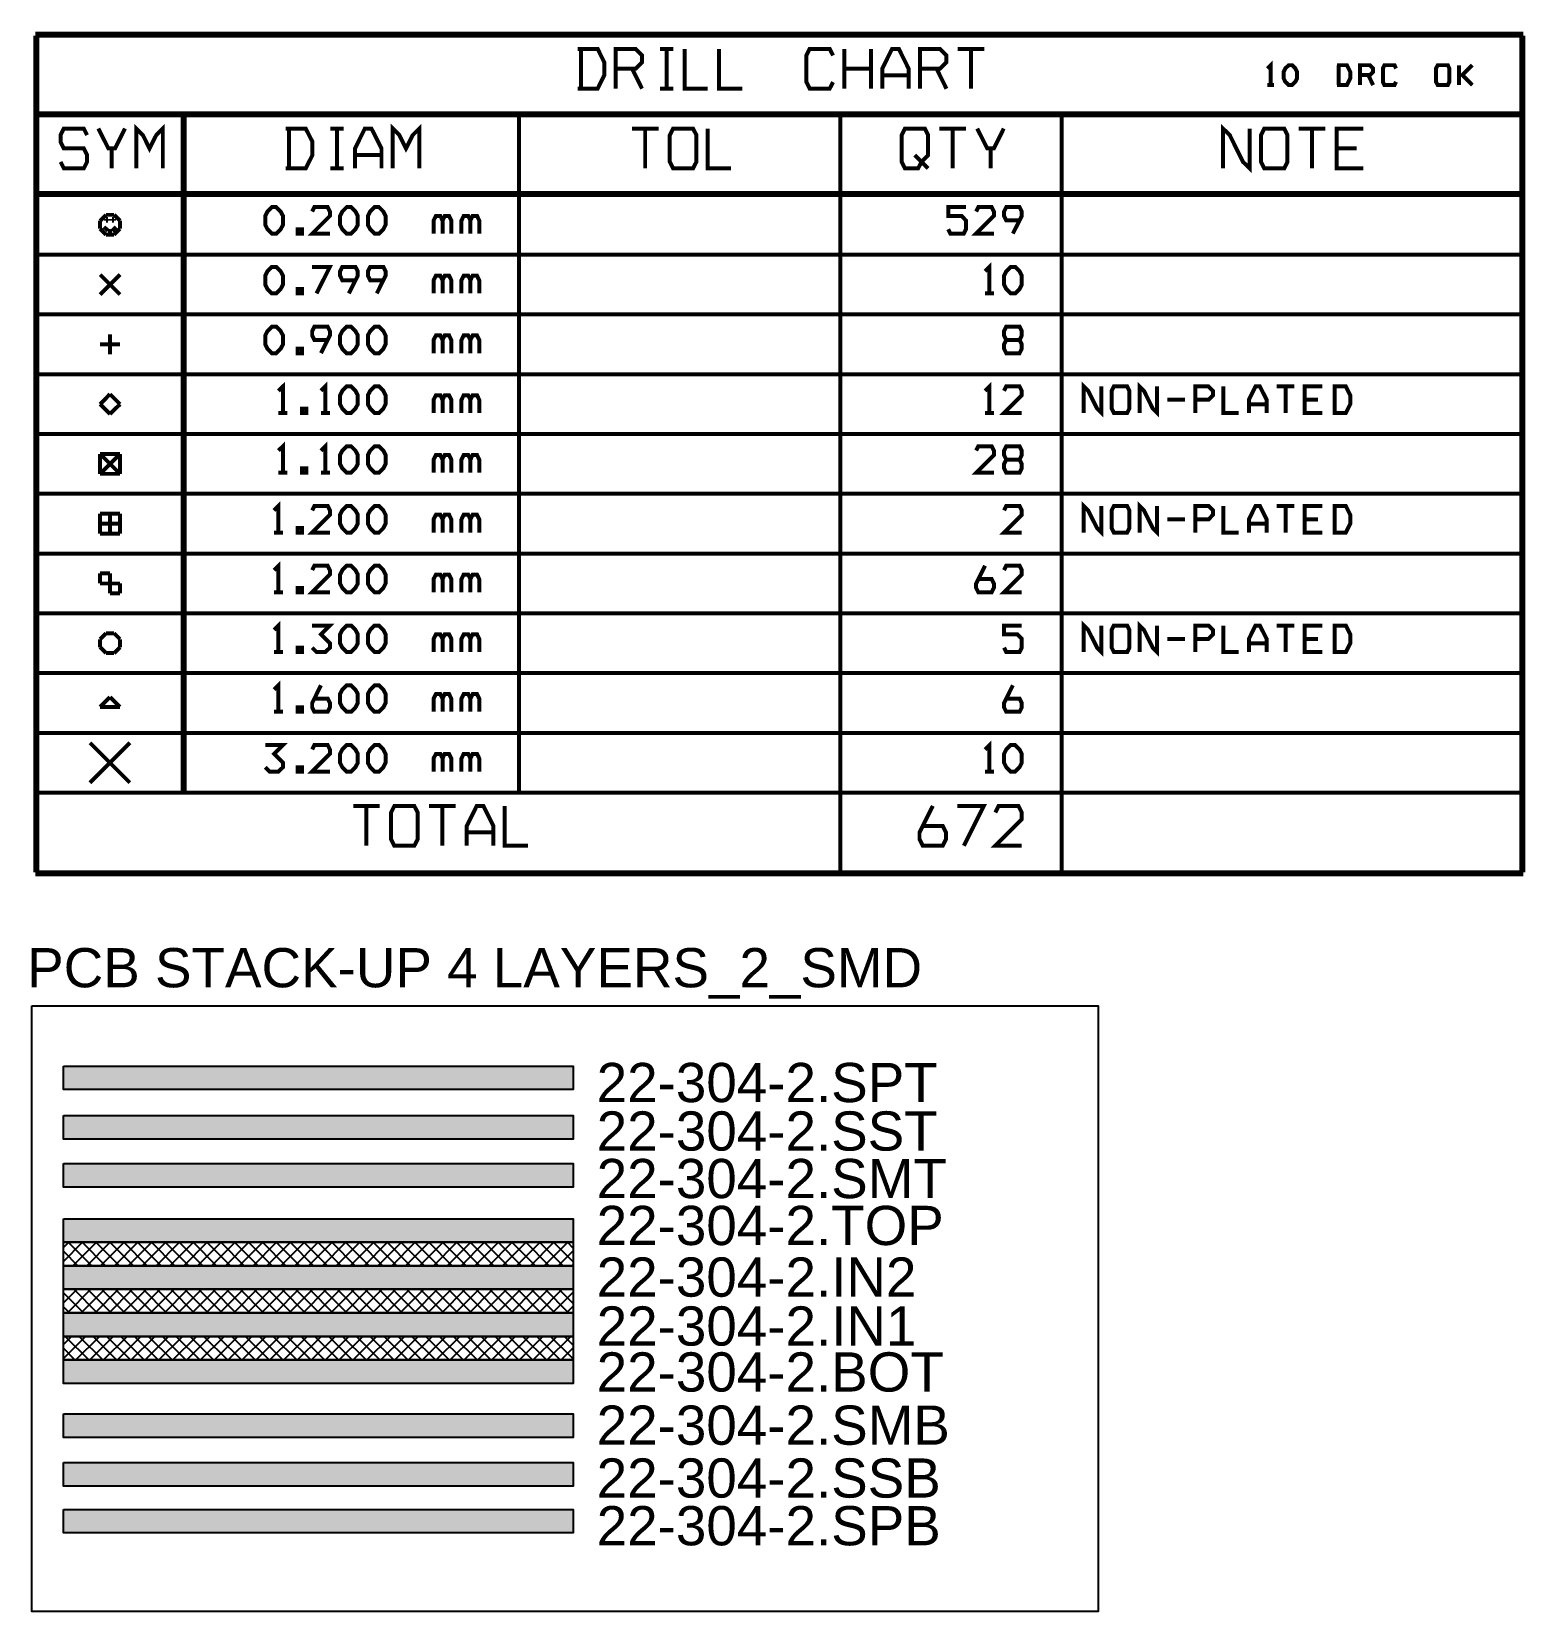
# Model space of a CAD drawing. Extents: x 980 to 1163, y 595 to 881.
# Drawn here: x 1068.2 to 1163.5, y 594.6 to 695.3 of the extents above; entities that cross this region are included whole.
import ezdxf

# ---------------------------------------------------------------- set-up
doc = ezdxf.new("R2010")
doc.units = 0
doc.header["$LTSCALE"] = 10
doc.header["$MEASUREMENT"] = 0
doc.layers.add('22-304-2_DRD', color=7, linetype='CONTINUOUS')
doc.layers.add('OGGETTO', color=7, linetype='CONTINUOUS')
doc.styles.add('STILE25', font='arial.ttf', dxfattribs={"width": 1.2, "height": 2.5})

msp = doc.modelspace()

# ---------------------------------------------------------------- hatches: boundary and pattern name
at = {"layer": 'OGGETTO'}
for points in [[(1070.25, 629.33), (1070.25, 627.83), (1102.75, 627.83), (1102.75, 629.33)], [(1070.25, 601.07), (1070.25, 599.57), (1102.75, 599.57), (1102.75, 601.07)]]:
    msp.add_hatch(color=6, dxfattribs=at).paths.add_polyline_path(points)
h = msp.add_hatch(color=7, dxfattribs=at)
h.dxf.hatch_style = 1
h.paths.add_polyline_path([(1102.75, 624.68), (1102.75, 626.18), (1070.25, 626.18), (1070.25, 624.68)])
h = msp.add_hatch(color=3, dxfattribs=at)
h.dxf.hatch_style = 1
h.paths.add_polyline_path([(1102.75, 621.62), (1102.75, 623.12), (1070.25, 623.12), (1070.25, 621.62)])
h.paths.add_polyline_path([(1102.75, 605.66), (1102.75, 607.16), (1070.25, 607.16), (1070.25, 605.66)])
h = msp.add_hatch(color=1, dxfattribs=at)
h.dxf.hatch_style = 1
h.paths.add_polyline_path([(1102.75, 619.6), (1070.25, 619.6), (1070.25, 618.1), (1102.75, 618.1)])
h.paths.add_polyline_path([(1102.75, 616.6), (1070.25, 616.6), (1070.25, 615.1), (1102.75, 615.1)])
h.paths.add_polyline_path([(1102.75, 613.6), (1070.25, 613.6), (1070.25, 612.1), (1102.75, 612.1)])
h.paths.add_polyline_path([(1102.75, 610.6), (1070.25, 610.6), (1070.25, 609.1), (1102.75, 609.1)])
h = msp.add_hatch(dxfattribs=at)
h.set_pattern_fill('ANSI37', color=256, scale=5, style=0)
h.set_pattern_definition([(45, (935.3385, 359.1083), (-0.4419417, 0.4419417), []), (135, (935.3385, 359.1083), (-0.4419417, -0.4419417), [])])
h.paths.add_polyline_path([(1070.25, 618.1), (1070.25, 616.6), (1102.75, 616.6), (1102.75, 618.1)])
h.paths.add_polyline_path([(1070.25, 615.1), (1070.25, 613.6), (1102.75, 613.6), (1102.75, 615.1)])
h.paths.add_polyline_path([(1102.75, 610.6), (1102.75, 612.1), (1070.25, 612.1), (1070.25, 610.6)])
h = msp.add_hatch(color=7, dxfattribs=at)
h.dxf.hatch_style = 1
h.paths.add_polyline_path([(1102.75, 602.56), (1102.75, 604.06), (1070.25, 604.06), (1070.25, 602.56)])

# ---------------------------------------------------------------- linework, layer by layer
at = {"layer": '22-304-2_DRD', "const_width": 0.254}
for points in [[(1163.33, 695.14), (1068.46, 695.14)], [(1068.46, 641.68), (1068.46, 695.02)], [(1163.2, 695.02), (1068.59, 695.02)], [(1068.59, 641.68), (1068.59, 695.02)], [(1163.2, 641.68), (1163.2, 695.02)], [(1163.33, 641.68), (1163.33, 695.02)], [(1103.04, 691.63), (1104.31, 691.63), (1104.73, 692.48), (1104.73, 693.32), (1104.31, 694.17), (1103.04, 694.17)], [(1103.25, 691.63), (1103.25, 694.17)], [(1105.45, 692.9), (1106.72, 692.9), (1107.14, 693.32), (1107.14, 693.75), (1106.72, 694.17), (1105.45, 694.17), (1105.45, 691.63)], [(1109.13, 694.17), (1108.29, 694.17)], [(1108.71, 691.63), (1108.71, 694.17)], [(1111.33, 691.63), (1109.85, 691.63), (1109.85, 694.17)], [(1113.54, 691.63), (1112.05, 691.63), (1112.05, 694.17)], [(1119.32, 692.05), (1119.1, 691.63), (1117.83, 691.63), (1117.62, 692.05), (1117.62, 693.75), (1117.83, 694.17), (1119.1, 694.17), (1119.32, 693.75)], [(1120.03, 691.63), (1120.03, 694.17)], [(1121.73, 691.63), (1121.73, 694.17)], [(1124.14, 691.63), (1124.14, 692.9), (1123.51, 694.17), (1123.08, 694.17), (1122.45, 692.9), (1122.45, 691.63)], [(1124.86, 692.9), (1126.13, 692.9), (1126.55, 693.32), (1126.55, 693.75), (1126.13, 694.17), (1124.86, 694.17), (1124.86, 691.63)], [(1128.97, 694.17), (1127.27, 694.17)], [(1128.12, 691.63), (1128.12, 694.17)], [(1106.51, 692.9), (1107.14, 691.63)], [(1121.73, 692.9), (1120.03, 692.9)], [(1125.92, 692.9), (1126.55, 691.63)], [(1147.22, 691.86), (1147.22, 693.13), (1147.01, 692.92)], [(1148.37, 691.86), (1148.15, 692.07), (1148.05, 692.29), (1148.05, 692.71), (1148.15, 692.92), (1148.37, 693.13), (1148.58, 693.13), (1148.79, 692.92), (1148.9, 692.71), (1148.9, 692.29), (1148.79, 692.07), (1148.58, 691.86), (1148.37, 691.86)], [(1151.45, 691.86), (1152.08, 691.86), (1152.29, 692.29), (1152.29, 692.71), (1152.08, 693.13), (1151.45, 693.13)], [(1151.55, 691.86), (1151.55, 693.13)], [(1152.91, 692.5), (1153.54, 692.5), (1153.75, 692.71), (1153.75, 692.92), (1153.54, 693.13), (1152.91, 693.13), (1152.91, 691.86)], [(1155.21, 692.07), (1155.11, 691.86), (1154.47, 691.86), (1154.37, 692.07), (1154.37, 692.92), (1154.47, 693.13), (1155.11, 693.13), (1155.21, 692.92)], [(1157.87, 691.86), (1157.76, 692.07), (1157.76, 692.92), (1157.87, 693.13), (1158.51, 693.13), (1158.61, 692.92), (1158.61, 692.07), (1158.51, 691.86), (1157.87, 691.86)], [(1159.22, 693.13), (1159.22, 691.86)], [(1160.07, 691.86), (1159.44, 692.5), (1160.07, 693.13)], [(1124.14, 692.48), (1122.45, 692.48)], [(1147.44, 691.86), (1147.01, 691.86)], [(1153.44, 692.5), (1153.75, 691.86)], [(1109.13, 691.63), (1108.29, 691.63)], [(1163.2, 690.06), (1068.59, 690.06)], [(1163.2, 689.94), (1068.59, 689.94)], [(1077.86, 646.76), (1077.86, 689.94)], [(1077.99, 646.76), (1077.99, 689.94)], [(1099.3, 646.76), (1099.3, 689.94)], [(1119.79, 641.68), (1119.79, 689.94)], [(1133.89, 641.68), (1133.89, 689.94)], [(1071.76, 688.67), (1071.55, 689.09), (1070.28, 689.09), (1070.07, 688.67), (1070.07, 688.24), (1070.28, 687.82), (1071.55, 687.82), (1071.76, 687.4), (1071.76, 686.97), (1071.55, 686.55), (1070.28, 686.55), (1070.07, 686.97)], [(1074.18, 689.09), (1073.54, 687.82), (1073.12, 687.82), (1072.48, 689.09)], [(1076.59, 686.55), (1076.59, 689.09), (1076.17, 688.67), (1075.74, 687.82), (1075.32, 688.67), (1074.9, 689.09), (1074.9, 686.55)], [(1084.43, 686.55), (1085.7, 686.55), (1086.13, 687.4), (1086.13, 688.24), (1085.7, 689.09), (1084.43, 689.09)], [(1084.64, 686.55), (1084.64, 689.09)], [(1088.11, 689.09), (1087.27, 689.09)], [(1087.69, 686.55), (1087.69, 689.09)], [(1090.53, 686.55), (1090.53, 687.82), (1089.89, 689.09), (1089.47, 689.09), (1088.84, 687.82), (1088.84, 686.55)], [(1092.94, 686.55), (1092.94, 689.09), (1092.52, 688.67), (1092.09, 687.82), (1091.67, 688.67), (1091.25, 689.09), (1091.25, 686.55)], [(1108.19, 689.09), (1106.5, 689.09)], [(1107.34, 686.55), (1107.34, 689.09)], [(1109.12, 686.55), (1108.91, 686.97), (1108.91, 688.67), (1109.12, 689.09), (1110.39, 689.09), (1110.61, 688.67), (1110.61, 686.97), (1110.39, 686.55), (1109.12, 686.55)], [(1112.81, 686.55), (1111.32, 686.55), (1111.32, 689.09)], [(1123.69, 686.97), (1123.9, 686.55), (1124.74, 686.55), (1124.96, 686.97), (1125.38, 687.4), (1125.38, 688.67), (1125.17, 689.09), (1123.9, 689.09), (1123.69, 688.67), (1123.69, 686.97)], [(1127.79, 689.09), (1126.1, 689.09)], [(1126.95, 686.55), (1126.95, 689.09)], [(1130.2, 689.09), (1129.57, 687.82), (1129.15, 687.82), (1128.51, 689.09)], [(1145.88, 689.09), (1145.88, 686.55), (1145.45, 686.97), (1144.61, 688.67), (1144.18, 689.09), (1144.18, 686.55)], [(1146.81, 686.55), (1146.6, 686.97), (1146.6, 688.67), (1146.81, 689.09), (1148.08, 689.09), (1148.29, 688.67), (1148.29, 686.97), (1148.08, 686.55), (1146.81, 686.55)], [(1150.7, 689.09), (1149.01, 689.09)], [(1149.86, 686.55), (1149.86, 689.09)], [(1153.12, 686.55), (1151.42, 686.55), (1151.42, 689.09), (1153.12, 689.09)], [(1073.33, 686.55), (1073.33, 687.82)], [(1129.36, 686.55), (1129.36, 687.82)], [(1152.69, 687.82), (1151.42, 687.82)], [(1090.53, 687.4), (1088.84, 687.4)], [(1124.53, 687.4), (1125.38, 686.55)], [(1088.11, 686.55), (1087.27, 686.55)], [(1163.2, 684.98), (1068.59, 684.98)], [(1163.2, 684.86), (1068.59, 684.86)], [(1083.54, 682.39), (1083.26, 682.67), (1083.12, 682.95), (1083.12, 683.52), (1083.26, 683.8), (1083.54, 684.08), (1083.82, 684.08), (1084.1, 683.8), (1084.25, 683.52), (1084.25, 682.95), (1084.1, 682.67), (1083.82, 682.39), (1083.54, 682.39)], [(1087.24, 682.39), (1086.11, 682.39), (1087.24, 683.52), (1087.24, 683.8), (1087.1, 684.08), (1086.25, 684.08), (1086.11, 683.8)], [(1088.31, 682.39), (1088.03, 682.67), (1087.89, 682.95), (1087.89, 683.52), (1088.03, 683.8), (1088.31, 684.08), (1088.59, 684.08), (1088.87, 683.8), (1089.02, 683.52), (1089.02, 682.95), (1088.87, 682.67), (1088.59, 682.39), (1088.31, 682.39)], [(1090.09, 682.39), (1089.81, 682.67), (1089.66, 682.95), (1089.66, 683.52), (1089.81, 683.8), (1090.09, 684.08), (1090.37, 684.08), (1090.65, 683.8), (1090.79, 683.52), (1090.79, 682.95), (1090.65, 682.67), (1090.37, 682.39), (1090.09, 682.39)], [(1126.66, 682.67), (1126.8, 682.39), (1127.65, 682.39), (1127.79, 682.67), (1127.79, 683.23), (1127.51, 683.52), (1126.66, 683.52), (1126.66, 684.08), (1127.79, 684.08)], [(1129.57, 682.39), (1128.44, 682.39), (1129.57, 683.52), (1129.57, 683.8), (1129.43, 684.08), (1128.58, 684.08), (1128.44, 683.8)], [(1131.21, 683.23), (1130.36, 683.23), (1130.22, 683.52), (1130.22, 683.8), (1130.36, 684.08), (1131.21, 684.08), (1131.35, 683.8), (1131.35, 683.52), (1130.78, 682.39)], [(1072.97, 683.59), (1072.59, 683.21)], [(1072.59, 683.21), (1072.59, 682.7)], [(1072.59, 682.7), (1072.97, 682.32)], [(1073.1, 682.57), (1072.84, 682.82)], [(1073.48, 683.59), (1072.97, 683.59)], [(1072.97, 683.33), (1072.97, 683.21)], [(1073.1, 683.33), (1072.97, 683.33)], [(1072.97, 683.21), (1073.1, 683.21)], [(1073.1, 683.21), (1073.1, 683.33)], [(1073.35, 683.33), (1073.35, 683.21)], [(1073.48, 683.33), (1073.35, 683.33)], [(1073.35, 683.21), (1073.48, 683.21)], [(1073.61, 682.82), (1073.35, 682.57)], [(1073.86, 683.21), (1073.48, 683.59)], [(1073.48, 683.21), (1073.48, 683.33)], [(1073.48, 682.32), (1073.86, 682.7)], [(1073.86, 682.7), (1073.86, 683.21)], [(1085.18, 682.39), (1085.46, 682.39), (1085.46, 682.67), (1085.18, 682.67), (1085.18, 682.39)], [(1094.98, 682.39), (1094.98, 683.23), (1094.84, 683.52), (1094.56, 683.52), (1094.42, 683.23), (1094.28, 683.52), (1094, 683.52), (1093.85, 683.23), (1093.85, 682.39)], [(1094.42, 682.39), (1094.42, 683.23)], [(1096.76, 682.39), (1096.76, 683.23), (1096.62, 683.52), (1096.34, 683.52), (1096.2, 683.23), (1096.06, 683.52), (1095.77, 683.52), (1095.63, 683.23), (1095.63, 682.39)], [(1096.2, 682.39), (1096.2, 683.23)], [(1072.97, 682.32), (1073.48, 682.32)], [(1073.35, 682.57), (1073.1, 682.57)], [(1163.2, 681.05), (1068.59, 681.05)], [(1073.86, 679.78), (1072.59, 678.51)], [(1073.86, 678.51), (1072.59, 679.78)], [(1083.54, 678.58), (1083.26, 678.86), (1083.12, 679.14), (1083.12, 679.71), (1083.26, 679.99), (1083.54, 680.27), (1083.82, 680.27), (1084.1, 679.99), (1084.25, 679.71), (1084.25, 679.14), (1084.1, 678.86), (1083.82, 678.58), (1083.54, 678.58)], [(1086.39, 678.58), (1087.24, 680.27), (1086.11, 680.27)], [(1088.87, 679.42), (1088.03, 679.42), (1087.89, 679.71), (1087.89, 679.99), (1088.03, 680.27), (1088.87, 680.27), (1089.02, 679.99), (1089.02, 679.71), (1088.45, 678.58)], [(1090.65, 679.42), (1089.81, 679.42), (1089.66, 679.71), (1089.66, 679.99), (1089.81, 680.27), (1090.65, 680.27), (1090.79, 679.99), (1090.79, 679.71), (1090.23, 678.58)], [(1094.98, 678.58), (1094.98, 679.42), (1094.84, 679.71), (1094.56, 679.71), (1094.42, 679.42), (1094.28, 679.71), (1094, 679.71), (1093.85, 679.42), (1093.85, 678.58)], [(1096.76, 678.58), (1096.76, 679.42), (1096.62, 679.71), (1096.34, 679.71), (1096.2, 679.42), (1096.06, 679.71), (1095.77, 679.71), (1095.63, 679.42), (1095.63, 678.58)], [(1129.29, 678.58), (1129.29, 680.27), (1129.01, 679.99)], [(1130.64, 678.58), (1130.36, 678.86), (1130.22, 679.14), (1130.22, 679.71), (1130.36, 679.99), (1130.64, 680.27), (1130.93, 680.27), (1131.21, 679.99), (1131.35, 679.71), (1131.35, 679.14), (1131.21, 678.86), (1130.93, 678.58), (1130.64, 678.58)], [(1085.18, 678.58), (1085.46, 678.58), (1085.46, 678.86), (1085.18, 678.86), (1085.18, 678.58)], [(1094.42, 678.58), (1094.42, 679.42)], [(1096.2, 678.58), (1096.2, 679.42)], [(1129.57, 678.58), (1129.01, 678.58)], [(1163.2, 677.24), (1068.59, 677.24)], [(1073.22, 675.97), (1073.22, 674.7)], [(1083.54, 674.77), (1083.26, 675.05), (1083.12, 675.33), (1083.12, 675.9), (1083.26, 676.18), (1083.54, 676.46), (1083.82, 676.46), (1084.1, 676.18), (1084.25, 675.9), (1084.25, 675.33), (1084.1, 675.05), (1083.82, 674.77), (1083.54, 674.77)], [(1087.1, 675.61), (1086.25, 675.61), (1086.11, 675.9), (1086.11, 676.18), (1086.25, 676.46), (1087.1, 676.46), (1087.24, 676.18), (1087.24, 675.9), (1086.67, 674.77)], [(1088.31, 674.77), (1088.03, 675.05), (1087.89, 675.33), (1087.89, 675.9), (1088.03, 676.18), (1088.31, 676.46), (1088.59, 676.46), (1088.87, 676.18), (1089.02, 675.9), (1089.02, 675.33), (1088.87, 675.05), (1088.59, 674.77), (1088.31, 674.77)], [(1090.09, 674.77), (1089.81, 675.05), (1089.66, 675.33), (1089.66, 675.9), (1089.81, 676.18), (1090.09, 676.46), (1090.37, 676.46), (1090.65, 676.18), (1090.79, 675.9), (1090.79, 675.33), (1090.65, 675.05), (1090.37, 674.77), (1090.09, 674.77)], [(1094.98, 674.77), (1094.98, 675.61), (1094.84, 675.9), (1094.56, 675.9), (1094.42, 675.61), (1094.28, 675.9), (1094, 675.9), (1093.85, 675.61), (1093.85, 674.77)], [(1094.42, 674.77), (1094.42, 675.61)], [(1096.76, 674.77), (1096.76, 675.61), (1096.62, 675.9), (1096.34, 675.9), (1096.2, 675.61), (1096.06, 675.9), (1095.77, 675.9), (1095.63, 675.61), (1095.63, 674.77)], [(1096.2, 674.77), (1096.2, 675.61)], [(1131.21, 675.61), (1131.35, 675.9), (1131.35, 676.18), (1131.21, 676.46), (1130.36, 676.46), (1130.22, 676.18), (1130.22, 675.9), (1130.36, 675.61), (1131.21, 675.61), (1131.35, 675.33), (1131.35, 675.05), (1131.21, 674.77), (1130.36, 674.77), (1130.22, 675.05), (1130.22, 675.33), (1130.36, 675.61)], [(1073.86, 675.33), (1072.59, 675.33)], [(1085.18, 674.77), (1085.46, 674.77), (1085.46, 675.05), (1085.18, 675.05), (1085.18, 674.77)], [(1163.2, 673.43), (1068.59, 673.43)], [(1084.25, 670.96), (1084.25, 672.65), (1083.96, 672.37)], [(1086.95, 670.96), (1086.95, 672.65), (1086.67, 672.37)], [(1088.31, 670.96), (1088.03, 671.24), (1087.89, 671.52), (1087.89, 672.09), (1088.03, 672.37), (1088.31, 672.65), (1088.59, 672.65), (1088.87, 672.37), (1089.02, 672.09), (1089.02, 671.52), (1088.87, 671.24), (1088.59, 670.96), (1088.31, 670.96)], [(1090.09, 670.96), (1089.81, 671.24), (1089.66, 671.52), (1089.66, 672.09), (1089.81, 672.37), (1090.09, 672.65), (1090.37, 672.65), (1090.65, 672.37), (1090.79, 672.09), (1090.79, 671.52), (1090.65, 671.24), (1090.37, 670.96), (1090.09, 670.96)], [(1129.29, 670.96), (1129.29, 672.65), (1129.01, 672.37)], [(1131.35, 670.96), (1130.22, 670.96), (1131.35, 672.09), (1131.35, 672.37), (1131.21, 672.65), (1130.36, 672.65), (1130.22, 672.37)], [(1136.43, 672.65), (1136.43, 670.96), (1136.15, 671.24), (1135.58, 672.37), (1135.3, 672.65), (1135.3, 670.96)], [(1137.22, 670.96), (1137.08, 671.24), (1137.08, 672.37), (1137.22, 672.65), (1138.07, 672.65), (1138.21, 672.37), (1138.21, 671.24), (1138.07, 670.96), (1137.22, 670.96)], [(1139.98, 672.65), (1139.98, 670.96), (1139.7, 671.24), (1139.14, 672.37), (1138.86, 672.65), (1138.86, 670.96)], [(1142.41, 671.8), (1143.26, 671.8), (1143.54, 672.09), (1143.54, 672.37), (1143.26, 672.65), (1142.41, 672.65), (1142.41, 670.96)], [(1145.18, 670.96), (1144.19, 670.96), (1144.19, 672.65)], [(1146.96, 670.96), (1146.96, 671.8), (1146.53, 672.65), (1146.25, 672.65), (1145.83, 671.8), (1145.83, 670.96)], [(1148.73, 672.65), (1147.6, 672.65)], [(1148.17, 670.96), (1148.17, 672.65)], [(1150.51, 670.96), (1149.38, 670.96), (1149.38, 672.65), (1150.51, 672.65)], [(1151.16, 670.96), (1152.01, 670.96), (1152.29, 671.52), (1152.29, 672.09), (1152.01, 672.65), (1151.16, 672.65)], [(1151.3, 670.96), (1151.3, 672.65)], [(1073.22, 672.16), (1072.59, 671.52)], [(1073.86, 671.52), (1073.22, 672.16)], [(1094.98, 670.96), (1094.98, 671.8), (1094.84, 672.09), (1094.56, 672.09), (1094.42, 671.8), (1094.28, 672.09), (1094, 672.09), (1093.85, 671.8), (1093.85, 670.96)], [(1094.42, 670.96), (1094.42, 671.8)], [(1096.76, 670.96), (1096.76, 671.8), (1096.62, 672.09), (1096.34, 672.09), (1096.2, 671.8), (1096.06, 672.09), (1095.77, 672.09), (1095.63, 671.8), (1095.63, 670.96)], [(1096.2, 670.96), (1096.2, 671.8)], [(1141.76, 671.8), (1140.63, 671.8)], [(1150.23, 671.8), (1149.38, 671.8)], [(1072.59, 671.52), (1073.22, 670.89)], [(1073.22, 670.89), (1073.86, 671.52)], [(1084.53, 670.96), (1083.96, 670.96)], [(1085.46, 670.96), (1085.74, 670.96), (1085.74, 671.24), (1085.46, 671.24), (1085.46, 670.96)], [(1087.24, 670.96), (1086.67, 670.96)], [(1129.57, 670.96), (1129.01, 670.96)], [(1146.96, 671.52), (1145.83, 671.52)], [(1163.2, 669.62), (1068.59, 669.62)], [(1084.25, 667.15), (1084.25, 668.84), (1083.96, 668.56)], [(1086.95, 667.15), (1086.95, 668.84), (1086.67, 668.56)], [(1088.31, 667.15), (1088.03, 667.43), (1087.89, 667.71), (1087.89, 668.28), (1088.03, 668.56), (1088.31, 668.84), (1088.59, 668.84), (1088.87, 668.56), (1089.02, 668.28), (1089.02, 667.71), (1088.87, 667.43), (1088.59, 667.15), (1088.31, 667.15)], [(1090.09, 667.15), (1089.81, 667.43), (1089.66, 667.71), (1089.66, 668.28), (1089.81, 668.56), (1090.09, 668.84), (1090.37, 668.84), (1090.65, 668.56), (1090.79, 668.28), (1090.79, 667.71), (1090.65, 667.43), (1090.37, 667.15), (1090.09, 667.15)], [(1129.57, 667.15), (1128.44, 667.15), (1129.57, 668.28), (1129.57, 668.56), (1129.43, 668.84), (1128.58, 668.84), (1128.44, 668.56)], [(1131.21, 667.99), (1131.35, 668.28), (1131.35, 668.56), (1131.21, 668.84), (1130.36, 668.84), (1130.22, 668.56), (1130.22, 668.28), (1130.36, 667.99), (1131.21, 667.99), (1131.35, 667.71), (1131.35, 667.43), (1131.21, 667.15), (1130.36, 667.15), (1130.22, 667.43), (1130.22, 667.71), (1130.36, 667.99)], [(1072.59, 668.35), (1072.59, 667.08)], [(1073.86, 668.35), (1072.59, 668.35)], [(1073.86, 668.35), (1072.59, 667.08)], [(1073.86, 667.08), (1072.59, 668.35)], [(1073.86, 667.08), (1073.86, 668.35)], [(1094.98, 667.15), (1094.98, 667.99), (1094.84, 668.28), (1094.56, 668.28), (1094.42, 667.99), (1094.28, 668.28), (1094, 668.28), (1093.85, 667.99), (1093.85, 667.15)], [(1094.42, 667.15), (1094.42, 667.99)], [(1096.76, 667.15), (1096.76, 667.99), (1096.62, 668.28), (1096.34, 668.28), (1096.2, 667.99), (1096.06, 668.28), (1095.77, 668.28), (1095.63, 667.99), (1095.63, 667.15)], [(1096.2, 667.15), (1096.2, 667.99)], [(1072.59, 667.08), (1073.86, 667.08)], [(1084.53, 667.15), (1083.96, 667.15)], [(1085.46, 667.15), (1085.74, 667.15), (1085.74, 667.43), (1085.46, 667.43), (1085.46, 667.15)], [(1087.24, 667.15), (1086.67, 667.15)], [(1163.2, 665.81), (1068.59, 665.81)], [(1072.59, 664.54), (1072.59, 663.27)], [(1073.86, 664.54), (1072.59, 664.54)], [(1073.22, 664.54), (1073.22, 663.27)], [(1073.86, 663.27), (1073.86, 664.54)], [(1083.96, 663.34), (1083.96, 665.03), (1083.68, 664.75)], [(1087.24, 663.34), (1086.11, 663.34), (1087.24, 664.47), (1087.24, 664.75), (1087.1, 665.03), (1086.25, 665.03), (1086.11, 664.75)], [(1088.31, 663.34), (1088.03, 663.62), (1087.89, 663.9), (1087.89, 664.47), (1088.03, 664.75), (1088.31, 665.03), (1088.59, 665.03), (1088.87, 664.75), (1089.02, 664.47), (1089.02, 663.9), (1088.87, 663.62), (1088.59, 663.34), (1088.31, 663.34)], [(1090.09, 663.34), (1089.81, 663.62), (1089.66, 663.9), (1089.66, 664.47), (1089.81, 664.75), (1090.09, 665.03), (1090.37, 665.03), (1090.65, 664.75), (1090.79, 664.47), (1090.79, 663.9), (1090.65, 663.62), (1090.37, 663.34), (1090.09, 663.34)], [(1131.35, 663.34), (1130.22, 663.34), (1131.35, 664.47), (1131.35, 664.75), (1131.21, 665.03), (1130.36, 665.03), (1130.22, 664.75)], [(1136.43, 665.03), (1136.43, 663.34), (1136.15, 663.62), (1135.58, 664.75), (1135.3, 665.03), (1135.3, 663.34)], [(1137.22, 663.34), (1137.08, 663.62), (1137.08, 664.75), (1137.22, 665.03), (1138.07, 665.03), (1138.21, 664.75), (1138.21, 663.62), (1138.07, 663.34), (1137.22, 663.34)], [(1139.98, 665.03), (1139.98, 663.34), (1139.7, 663.62), (1139.14, 664.75), (1138.86, 665.03), (1138.86, 663.34)], [(1142.41, 664.18), (1143.26, 664.18), (1143.54, 664.47), (1143.54, 664.75), (1143.26, 665.03), (1142.41, 665.03), (1142.41, 663.34)], [(1145.18, 663.34), (1144.19, 663.34), (1144.19, 665.03)], [(1146.96, 663.34), (1146.96, 664.18), (1146.53, 665.03), (1146.25, 665.03), (1145.83, 664.18), (1145.83, 663.34)], [(1148.73, 665.03), (1147.6, 665.03)], [(1148.17, 663.34), (1148.17, 665.03)], [(1150.51, 663.34), (1149.38, 663.34), (1149.38, 665.03), (1150.51, 665.03)], [(1151.16, 663.34), (1152.01, 663.34), (1152.29, 663.9), (1152.29, 664.47), (1152.01, 665.03), (1151.16, 665.03)], [(1151.3, 663.34), (1151.3, 665.03)], [(1073.86, 663.9), (1072.59, 663.9)], [(1085.18, 663.34), (1085.46, 663.34), (1085.46, 663.62), (1085.18, 663.62), (1085.18, 663.34)], [(1094.98, 663.34), (1094.98, 664.18), (1094.84, 664.47), (1094.56, 664.47), (1094.42, 664.18), (1094.28, 664.47), (1094, 664.47), (1093.85, 664.18), (1093.85, 663.34)], [(1094.42, 663.34), (1094.42, 664.18)], [(1096.76, 663.34), (1096.76, 664.18), (1096.62, 664.47), (1096.34, 664.47), (1096.2, 664.18), (1096.06, 664.47), (1095.77, 664.47), (1095.63, 664.18), (1095.63, 663.34)], [(1096.2, 663.34), (1096.2, 664.18)], [(1141.76, 664.18), (1140.63, 664.18)], [(1146.96, 663.9), (1145.83, 663.9)], [(1150.23, 664.18), (1149.38, 664.18)], [(1072.59, 663.27), (1073.86, 663.27)], [(1084.25, 663.34), (1083.68, 663.34)], [(1163.2, 662), (1068.59, 662)], [(1072.59, 660.73), (1072.59, 660.09)], [(1073.22, 660.73), (1072.59, 660.73)], [(1073.22, 659.46), (1073.22, 660.73)], [(1083.96, 659.53), (1083.96, 661.22), (1083.68, 660.94)], [(1087.24, 659.53), (1086.11, 659.53), (1087.24, 660.66), (1087.24, 660.94), (1087.1, 661.22), (1086.25, 661.22), (1086.11, 660.94)], [(1088.31, 659.53), (1088.03, 659.81), (1087.89, 660.09), (1087.89, 660.66), (1088.03, 660.94), (1088.31, 661.22), (1088.59, 661.22), (1088.87, 660.94), (1089.02, 660.66), (1089.02, 660.09), (1088.87, 659.81), (1088.59, 659.53), (1088.31, 659.53)], [(1090.09, 659.53), (1089.81, 659.81), (1089.66, 660.09), (1089.66, 660.66), (1089.81, 660.94), (1090.09, 661.22), (1090.37, 661.22), (1090.65, 660.94), (1090.79, 660.66), (1090.79, 660.09), (1090.65, 659.81), (1090.37, 659.53), (1090.09, 659.53)], [(1094.98, 659.53), (1094.98, 660.37), (1094.84, 660.66), (1094.56, 660.66), (1094.42, 660.37), (1094.28, 660.66), (1094, 660.66), (1093.85, 660.37), (1093.85, 659.53)], [(1096.76, 659.53), (1096.76, 660.37), (1096.62, 660.66), (1096.34, 660.66), (1096.2, 660.37), (1096.06, 660.66), (1095.77, 660.66), (1095.63, 660.37), (1095.63, 659.53)], [(1128.58, 660.37), (1129.43, 660.37), (1129.57, 660.09), (1129.57, 659.81), (1129.43, 659.53), (1128.58, 659.53), (1128.44, 659.81), (1128.44, 660.09), (1129.01, 661.22)], [(1131.35, 659.53), (1130.22, 659.53), (1131.35, 660.66), (1131.35, 660.94), (1131.21, 661.22), (1130.36, 661.22), (1130.22, 660.94)], [(1072.59, 660.09), (1073.86, 660.09)], [(1073.86, 660.09), (1073.86, 659.46)], [(1084.25, 659.53), (1083.68, 659.53)], [(1085.18, 659.53), (1085.46, 659.53), (1085.46, 659.81), (1085.18, 659.81), (1085.18, 659.53)], [(1094.42, 659.53), (1094.42, 660.37)], [(1096.2, 659.53), (1096.2, 660.37)], [(1073.86, 659.46), (1073.22, 659.46)], [(1163.2, 658.19), (1068.59, 658.19)], [(1083.96, 655.72), (1083.96, 657.41), (1083.68, 657.13)], [(1136.43, 657.41), (1136.43, 655.72), (1136.15, 656), (1135.58, 657.13), (1135.3, 657.41), (1135.3, 655.72)], [(1139.98, 657.41), (1139.98, 655.72), (1139.7, 656), (1139.14, 657.13), (1138.86, 657.41), (1138.86, 655.72)], [(1072.97, 656.92), (1072.59, 656.54)], [(1072.59, 656.54), (1072.59, 656.03)], [(1073.48, 656.92), (1072.97, 656.92)], [(1073.86, 656.54), (1073.48, 656.92)], [(1073.86, 656.03), (1073.86, 656.54)], [(1086.11, 656), (1086.39, 655.72), (1086.95, 655.72), (1087.24, 656), (1087.24, 656.28), (1086.67, 656.85), (1087.24, 657.41), (1086.11, 657.41)], [(1088.31, 655.72), (1088.03, 656), (1087.89, 656.28), (1087.89, 656.85), (1088.03, 657.13), (1088.31, 657.41), (1088.59, 657.41), (1088.87, 657.13), (1089.02, 656.85), (1089.02, 656.28), (1088.87, 656), (1088.59, 655.72), (1088.31, 655.72)], [(1090.09, 655.72), (1089.81, 656), (1089.66, 656.28), (1089.66, 656.85), (1089.81, 657.13), (1090.09, 657.41), (1090.37, 657.41), (1090.65, 657.13), (1090.79, 656.85), (1090.79, 656.28), (1090.65, 656), (1090.37, 655.72), (1090.09, 655.72)], [(1094.98, 655.72), (1094.98, 656.56), (1094.84, 656.85), (1094.56, 656.85), (1094.42, 656.56), (1094.28, 656.85), (1094, 656.85), (1093.85, 656.56), (1093.85, 655.72)], [(1094.42, 655.72), (1094.42, 656.56)], [(1096.76, 655.72), (1096.76, 656.56), (1096.62, 656.85), (1096.34, 656.85), (1096.2, 656.56), (1096.06, 656.85), (1095.77, 656.85), (1095.63, 656.56), (1095.63, 655.72)], [(1096.2, 655.72), (1096.2, 656.56)], [(1130.22, 656), (1130.36, 655.72), (1131.21, 655.72), (1131.35, 656), (1131.35, 656.56), (1131.07, 656.85), (1130.22, 656.85), (1130.22, 657.41), (1131.35, 657.41)], [(1137.22, 655.72), (1137.08, 656), (1137.08, 657.13), (1137.22, 657.41), (1138.07, 657.41), (1138.21, 657.13), (1138.21, 656), (1138.07, 655.72), (1137.22, 655.72)], [(1141.76, 656.56), (1140.63, 656.56)], [(1142.41, 656.56), (1143.26, 656.56), (1143.54, 656.85), (1143.54, 657.13), (1143.26, 657.41), (1142.41, 657.41), (1142.41, 655.72)], [(1145.18, 655.72), (1144.19, 655.72), (1144.19, 657.41)], [(1146.96, 655.72), (1146.96, 656.56), (1146.53, 657.41), (1146.25, 657.41), (1145.83, 656.56), (1145.83, 655.72)], [(1148.73, 657.41), (1147.6, 657.41)], [(1148.17, 655.72), (1148.17, 657.41)], [(1150.51, 655.72), (1149.38, 655.72), (1149.38, 657.41), (1150.51, 657.41)], [(1150.23, 656.56), (1149.38, 656.56)], [(1151.16, 655.72), (1152.01, 655.72), (1152.29, 656.28), (1152.29, 656.85), (1152.01, 657.41), (1151.16, 657.41)], [(1151.3, 655.72), (1151.3, 657.41)], [(1072.59, 656.03), (1072.97, 655.65)], [(1072.97, 655.65), (1073.48, 655.65)], [(1073.48, 655.65), (1073.86, 656.03)], [(1084.25, 655.72), (1083.68, 655.72)], [(1085.18, 655.72), (1085.46, 655.72), (1085.46, 656), (1085.18, 656), (1085.18, 655.72)], [(1146.96, 656.28), (1145.83, 656.28)], [(1163.2, 654.38), (1068.59, 654.38)], [(1083.96, 651.91), (1083.96, 653.6), (1083.68, 653.32)], [(1086.25, 652.75), (1087.1, 652.75), (1087.24, 652.47), (1087.24, 652.19), (1087.1, 651.91), (1086.25, 651.91), (1086.11, 652.19), (1086.11, 652.47), (1086.67, 653.6)], [(1088.31, 651.91), (1088.03, 652.19), (1087.89, 652.47), (1087.89, 653.04), (1088.03, 653.32), (1088.31, 653.6), (1088.59, 653.6), (1088.87, 653.32), (1089.02, 653.04), (1089.02, 652.47), (1088.87, 652.19), (1088.59, 651.91), (1088.31, 651.91)], [(1090.09, 651.91), (1089.81, 652.19), (1089.66, 652.47), (1089.66, 653.04), (1089.81, 653.32), (1090.09, 653.6), (1090.37, 653.6), (1090.65, 653.32), (1090.79, 653.04), (1090.79, 652.47), (1090.65, 652.19), (1090.37, 651.91), (1090.09, 651.91)], [(1130.36, 652.75), (1131.21, 652.75), (1131.35, 652.47), (1131.35, 652.19), (1131.21, 651.91), (1130.36, 651.91), (1130.22, 652.19), (1130.22, 652.47), (1130.78, 653.6)], [(1073.22, 652.85), (1072.59, 652.22)], [(1073.86, 652.22), (1073.22, 652.85)], [(1094.98, 651.91), (1094.98, 652.75), (1094.84, 653.04), (1094.56, 653.04), (1094.42, 652.75), (1094.28, 653.04), (1094, 653.04), (1093.85, 652.75), (1093.85, 651.91)], [(1094.42, 651.91), (1094.42, 652.75)], [(1096.76, 651.91), (1096.76, 652.75), (1096.62, 653.04), (1096.34, 653.04), (1096.2, 652.75), (1096.06, 653.04), (1095.77, 653.04), (1095.63, 652.75), (1095.63, 651.91)], [(1096.2, 651.91), (1096.2, 652.75)], [(1072.59, 652.22), (1073.86, 652.22)], [(1084.25, 651.91), (1083.68, 651.91)], [(1085.18, 651.91), (1085.46, 651.91), (1085.46, 652.19), (1085.18, 652.19), (1085.18, 651.91)], [(1163.2, 650.57), (1068.59, 650.57)], [(1074.49, 649.93), (1071.95, 647.39)], [(1074.49, 647.39), (1071.95, 649.93)], [(1083.12, 648.38), (1083.4, 648.1), (1083.96, 648.1), (1084.25, 648.38), (1084.25, 648.66), (1083.68, 649.23), (1084.25, 649.79), (1083.12, 649.79)], [(1087.24, 648.1), (1086.11, 648.1), (1087.24, 649.23), (1087.24, 649.51), (1087.1, 649.79), (1086.25, 649.79), (1086.11, 649.51)], [(1088.31, 648.1), (1088.03, 648.38), (1087.89, 648.66), (1087.89, 649.23), (1088.03, 649.51), (1088.31, 649.79), (1088.59, 649.79), (1088.87, 649.51), (1089.02, 649.23), (1089.02, 648.66), (1088.87, 648.38), (1088.59, 648.1), (1088.31, 648.1)], [(1090.09, 648.1), (1089.81, 648.38), (1089.66, 648.66), (1089.66, 649.23), (1089.81, 649.51), (1090.09, 649.79), (1090.37, 649.79), (1090.65, 649.51), (1090.79, 649.23), (1090.79, 648.66), (1090.65, 648.38), (1090.37, 648.1), (1090.09, 648.1)], [(1129.29, 648.1), (1129.29, 649.79), (1129.01, 649.51)], [(1130.64, 648.1), (1130.36, 648.38), (1130.22, 648.66), (1130.22, 649.23), (1130.36, 649.51), (1130.64, 649.79), (1130.93, 649.79), (1131.21, 649.51), (1131.35, 649.23), (1131.35, 648.66), (1131.21, 648.38), (1130.93, 648.1), (1130.64, 648.1)], [(1094.98, 648.1), (1094.98, 648.94), (1094.84, 649.23), (1094.56, 649.23), (1094.42, 648.94), (1094.28, 649.23), (1094, 649.23), (1093.85, 648.94), (1093.85, 648.1)], [(1094.42, 648.1), (1094.42, 648.94)], [(1096.76, 648.1), (1096.76, 648.94), (1096.62, 649.23), (1096.34, 649.23), (1096.2, 648.94), (1096.06, 649.23), (1095.77, 649.23), (1095.63, 648.94), (1095.63, 648.1)], [(1096.2, 648.1), (1096.2, 648.94)], [(1085.18, 648.1), (1085.46, 648.1), (1085.46, 648.38), (1085.18, 648.38), (1085.18, 648.1)], [(1129.57, 648.1), (1129.01, 648.1)], [(1163.2, 646.76), (1068.59, 646.76)], [(1090.42, 645.91), (1088.73, 645.91)], [(1089.57, 643.37), (1089.57, 645.91)], [(1091.35, 643.37), (1091.14, 643.79), (1091.14, 645.49), (1091.35, 645.91), (1092.62, 645.91), (1092.84, 645.49), (1092.84, 643.79), (1092.62, 643.37), (1091.35, 643.37)], [(1095.25, 645.91), (1093.55, 645.91)], [(1094.4, 643.37), (1094.4, 645.91)], [(1097.66, 643.37), (1097.66, 644.64), (1097.03, 645.91), (1096.6, 645.91), (1095.97, 644.64), (1095.97, 643.37)], [(1099.86, 643.37), (1098.38, 643.37), (1098.38, 645.91)], [(1125.04, 644.64), (1126.31, 644.64), (1126.52, 644.22), (1126.52, 643.79), (1126.31, 643.37), (1125.04, 643.37), (1124.83, 643.79), (1124.83, 644.22), (1125.68, 645.91)], [(1127.66, 643.37), (1128.93, 645.91), (1127.24, 645.91)], [(1131.35, 643.37), (1129.66, 643.37), (1131.35, 645.06), (1131.35, 645.49), (1131.14, 645.91), (1129.87, 645.91), (1129.66, 645.49)], [(1097.66, 644.22), (1095.97, 644.22)], [(1163.33, 641.55), (1068.46, 641.55)], [(1163.2, 641.68), (1068.59, 641.68)]]:
    msp.add_lwpolyline(points, dxfattribs=at)
at = {"layer": 'OGGETTO'}
for points in [[(1068.23, 633.17), (1136.22, 633.17), (1136.22, 594.57), (1068.23, 594.57)], [(1070.25, 629.33), (1102.75, 629.33), (1102.75, 627.83), (1070.25, 627.83)], [(1070.25, 626.18), (1102.75, 626.18), (1102.75, 624.68), (1070.25, 624.68)], [(1070.25, 623.12), (1102.75, 623.12), (1102.75, 621.62), (1070.25, 621.62)], [(1070.25, 619.6), (1102.75, 619.6), (1102.75, 618.1), (1070.25, 618.1)], [(1070.25, 618.1), (1102.75, 618.1), (1102.75, 616.6), (1070.25, 616.6)], [(1070.25, 616.6), (1102.75, 616.6), (1102.75, 615.1), (1070.25, 615.1)], [(1070.25, 615.1), (1102.75, 615.1), (1102.75, 613.6), (1070.25, 613.6)], [(1070.25, 613.6), (1102.75, 613.6), (1102.75, 612.1), (1070.25, 612.1)], [(1070.25, 612.1), (1102.75, 612.1), (1102.75, 610.6), (1070.25, 610.6)], [(1070.25, 610.6), (1102.75, 610.6), (1102.75, 609.1), (1070.25, 609.1)], [(1070.25, 607.16), (1102.75, 607.16), (1102.75, 605.66), (1070.25, 605.66)], [(1070.25, 604.06), (1102.75, 604.06), (1102.75, 602.56), (1070.25, 602.56)], [(1070.25, 601.07), (1102.75, 601.07), (1102.75, 599.57), (1070.25, 599.57)]]:
    msp.add_lwpolyline(points, close=True, dxfattribs=at)

# ---------------------------------------------------------------- texts
at = {"layer": 'OGGETTO', "style": 'STILE25'}
for s, p in [('PCB STACK-UP 4 LAYERS_2_SMD', (1067.94, 634.35)), ('22-304-2.SPT', (1104.25, 627.03)), ('22-304-2.SST', (1104.25, 623.94)), ('22-304-2.SMT', (1104.25, 620.91)), ('22-304-2.TOP', (1104.25, 617.92)), ('22-304-2.IN2', (1104.25, 614.63)), ('22-304-2.IN1', (1104.25, 611.51)), ('22-304-2.BOT', (1104.25, 608.58)), ('22-304-2.SMB', (1104.25, 605.19)), ('22-304-2.SSB', (1104.25, 601.82)), ('22-304-2.SPB', (1104.25, 598.78))]:
    msp.add_text(s, height=2.5, dxfattribs=at).set_placement(p)

doc.saveas('drawing.dxf')
